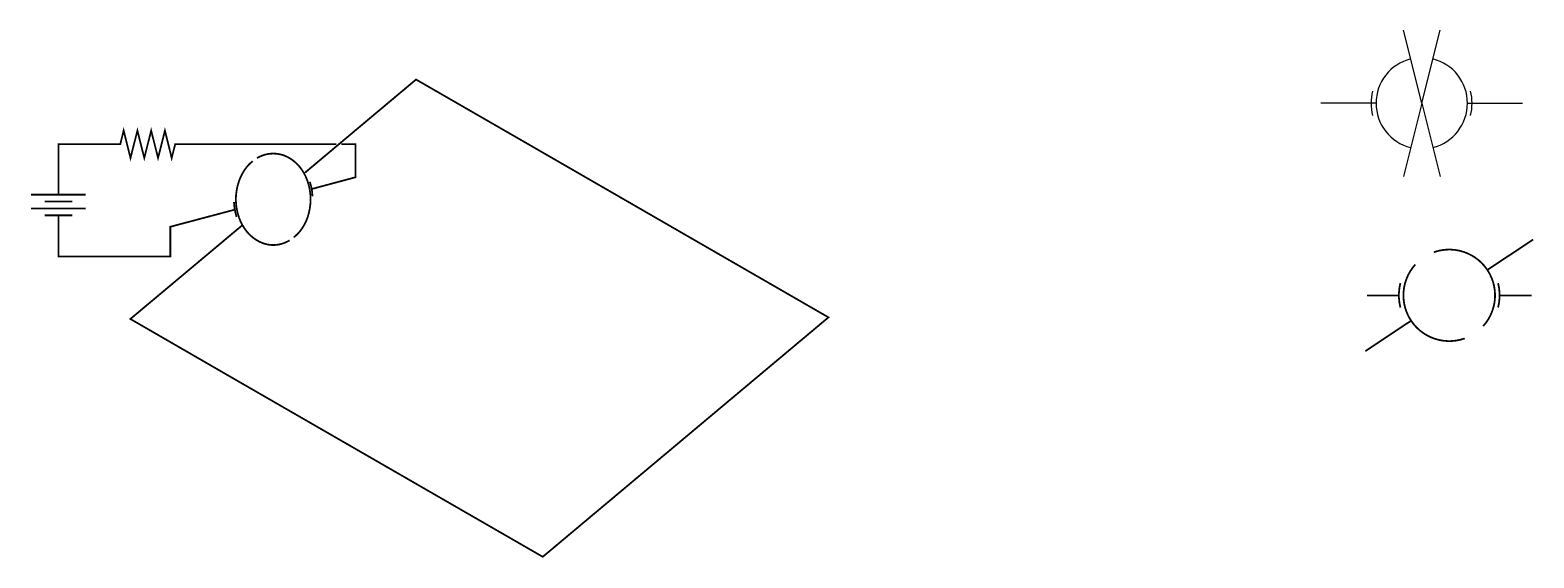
# Model space of a CAD drawing. Header units: inches. Extents: x 0 to 281, y -41 to 106.
# Drawn here: x 174.25 to 184.52, y 42.52 to 46.12 of the extents above; entities that cross this region are included whole.
import ezdxf

# ---------------------------------------------------------------- set-up
doc = ezdxf.new("R2010")
doc.units = ezdxf.units.IN
doc.header["$LTSCALE"] = 0.08
doc.header["$MEASUREMENT"] = 0

msp = doc.modelspace()

# ---------------------------------------------------------------- linework, layer by layer
at = {"color": 0}
for q in [(183.625, 46.125), (183.875, 46.125), (183.625, 45.125), (183.875, 45.125)]:
    msp.add_line((183.75, 45.625), q, dxfattribs=at)
at = {"const_width": 0.012}
msp.add_lwpolyline([(176.13, 45.153), (176.287, 45.285), (176.885, 45.787), (177.589, 45.381), (179.7, 44.162), (178.725, 43.344), (177.75, 42.526), (175.639, 43.744), (174.935, 44.151), (175.534, 44.653), (175.635, 44.738), (175.639, 44.741), (175.7, 44.792)], dxfattribs=at)
at = {"color": 0}
for points in [[(183.417, 45.542, -0.123106), (183.417, 45.708, 1.961603)], [(184.083, 45.542, 0.123106), (184.083, 45.708, -1.961603)]]:
    msp.add_lwpolyline(points, format="xyb", dxfattribs=at)
for points in [[(183.438, 45.625), (183.062, 45.625)], [(183.406, 45.625), (183.188, 45.625)], [(184.062, 45.625), (184.438, 45.625)], [(184.094, 45.625), (184.312, 45.625)], [(176.13, 45.153), (176.121, 45.145)]]:
    msp.add_lwpolyline(points, dxfattribs=at)
at = {"color": 8, "const_width": 0.012}
for points in [[(176.34, 45.345), (175.702, 45.345), (175.288, 45.345), (175.241, 45.345), (175.217, 45.251), (175.171, 45.438), (175.124, 45.251), (175.077, 45.438), (175.03, 45.251), (174.983, 45.438), (174.936, 45.251), (174.889, 45.438), (174.866, 45.345), (174.819, 45.345), (174.444, 45.345), (174.444, 45.063), (174.444, 45)], [(176.375, 45.345), (176.471, 45.345), (176.471, 45.119), (176.173, 45.039)], [(174.256, 45), (174.631, 45)], [(174.256, 44.906), (174.631, 44.906)], [(174.35, 44.953), (174.538, 44.953)], [(174.35, 44.859), (174.538, 44.859)], [(175.648, 44.898), (175.208, 44.781), (175.208, 44.578), (174.444, 44.578)], [(175.208, 44.578), (174.444, 44.578), (174.444, 44.859)], [(174.444, 44.859), (174.444, 44.812)], [(183.594, 44.312), (183.375, 44.312)], [(184.281, 44.312), (184.5, 44.312)]]:
    msp.add_lwpolyline(points, dxfattribs=at)
at = {"color": 0, "const_width": 0.012}
for points in [[(176.051, 44.709, 0.052492), (176.091, 44.748, 0.089852), (176.145, 44.846, 0.081654), (176.165, 44.969, 0.081654), (176.145, 45.091, 0.089852), (176.091, 45.19, 0.104546), (176.005, 45.259, 0.11799), (175.91, 45.281, 0.11799), (175.816, 45.259, 0.017555), (175.799, 45.25, 0.089852)], [(175.77, 45.229, 0.052492), (175.73, 45.19, 0.089852), (175.676, 45.091, 0.081654), (175.655, 44.969, 0.081654), (175.676, 44.846, 0.089852), (175.73, 44.748, 0.104546), (175.816, 44.679, 0.11799), (175.91, 44.656, 0.11799), (176.005, 44.679, 0.017555), (176.022, 44.688, 0.089852)], [(184.169, 44.102, 0.780776), (183.832, 44.607)], [(183.706, 44.523, 0.780776), (184.043, 44.018)]]:
    msp.add_lwpolyline(points, format="xyb", dxfattribs=at)
at = {"color": 8, "const_width": 0.012}
for points in [[(176.16, 45.088, -0.076696), (176.178, 44.988)], [(175.642, 44.95, 0.062231), (175.66, 44.848)], [(183.604, 44.229, -0.123106), (183.604, 44.396, 1.961603)], [(184.271, 44.229, 0.123106), (184.271, 44.396, -1.961603)]]:
    msp.add_lwpolyline(points, format="xyb", dxfattribs=at)
at = {"color": 0, "const_width": 0.012}
for points in [[(184.198, 44.486), (184.51, 44.694)], [(183.677, 44.139), (183.365, 43.931)]]:
    msp.add_lwpolyline(points, dxfattribs=at)
at = {"color": 0}
for start, end in [(104.0362, 255.9638), (284.0362, 75.9638)]:
    msp.add_arc((183.75, 45.625), 0.312, start, end, dxfattribs=at)

doc.saveas('drawing.dxf')
